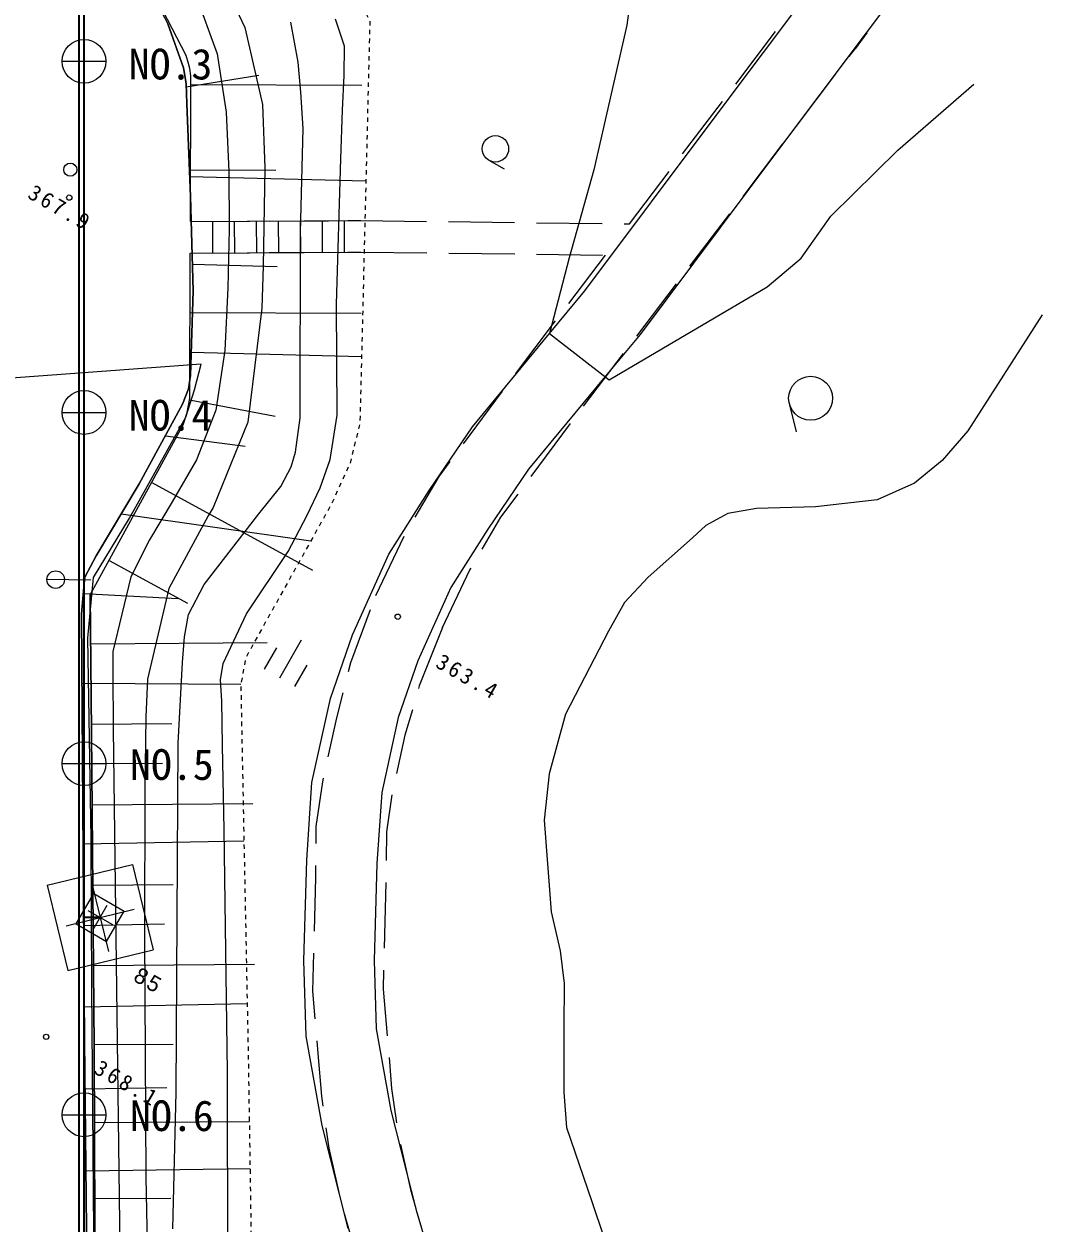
# Model space of a CAD drawing. Header units: millimetres. Extents: x -2078669 to -1085629, y -5987148 to 310365.
# Drawn here: x -1704968 to -1647006, y -5902351 to -5834061 of the extents above; entities that cross this region are included whole.
import ezdxf

# ---------------------------------------------------------------- set-up
doc = ezdxf.new("R2010")
doc.units = ezdxf.units.MM
doc.header["$LTSCALE"] = 500
doc.linetypes.add('561019', pattern=[1, 0.5, -0.5])
doc.linetypes.add('SXF_一点短鎖線', pattern=[9.25, 6, -1.5, 0.25, -1.5])
for name, color, linetype, lineweight in [('1103000', 8, 'Continuous', 18), ('D-BGD', 7, 'Continuous', 13), ('D-BMK', 2, 'SXF_一点短鎖線', 13), ('D-BMK-HTXT', 7, 'Continuous', 13), ('D-BYP-STRA', 1, 'Continuous', 25), ('●予備設計_LP横断', 7, 'Continuous', 13)]:
    doc.layers.add(name, color=color, linetype=linetype, lineweight=lineweight)
doc.layers.add('D-WORK2', color=11, linetype='Continuous', plot=False)
doc.styles.add('MS ゴシック', font='MS Gothic.ttf')
doc.styles.add('ＭＳ ゴシック', font='MS Gothic.ttf')

# ---------------------------------------------------------------- blocks, each defined once
blk = doc.blocks.new('M2244_1')
at = {"layer": '1103000', "linetype": 'Continuous', "lineweight": 15}
blk.add_line((0, 0), (2.499811970053997, 0.0003381547867320478), dxfattribs=at)
blk.add_circle((2.000318839061947, -0.001165703375590965), 0.5000000000000004, dxfattribs=at)
blk = doc.blocks.new('M6331')
at = {"layer": '●予備設計_LP横断', "linetype": 'Continuous', "lineweight": 9}
blk.add_line((0, -0.75), (1, -0.75), dxfattribs=at)
blk.add_circle((0, 0), 0.75, dxfattribs=at)
blk = doc.blocks.new('M7312')
at = {"layer": '●予備設計_LP横断', "linetype": 'Continuous', "lineweight": 20}
blk.add_circle((0, -0.001000000003841706), 0.15, dxfattribs=at)
blk = doc.blocks.new('M5255')
at = {"layer": '●予備設計_LP横断', "linetype": 'Continuous', "lineweight": 15}
for p, q in [((-1, -1), (-1, 1)), ((-1, 1), (1, 1)), ((0, -0.8000000000029104), (0, 0.7999999999883585)), ((1, -1), (1, 1)), ((-0.8000000000010914, 0), (0.7999999999992724, 0)), ((-1, -1), (1, -1))]:
    blk.add_line(p, q, dxfattribs=at)
blk = doc.blocks.new('M6334')
at = {"layer": '●予備設計_LP横断', "linetype": 'Continuous', "lineweight": 9}
for p, q in [((0, -1.25), (0, 1.25)), ((-1, -1.25), (-1, 0.1499999999941792)), ((1, -1.25), (1, 0.1499999999941792))]:
    blk.add_line(p, q, dxfattribs=at)

msp = doc.modelspace()

# ---------------------------------------------------------------- linework, layer by layer
at = {"layer": 'D-BGD', "linetype": 'Continuous'}
for p, q in [((-1664443.510144524, -5837483.688801558, 363585.9803484131), (-1662174.866259141, -5834498.114250242, 363562.9803496561)), ((-1656984.189353558, -5834573.978264824, 363532.9803512777), (-1657645.599750302, -5835471.795703211, 363549.9803503588)), ((-1657981.247358697, -5835913.24972089, 363553.9803501426), (-1657645.599750302, -5835471.795703211, 363549.9803503588)), ((-1695728.506048858, -5837638.636316439), (-1691598.691609937, -5836971.386424057)), ((-1661005.694005035, -5839894.637014426, 363585.9803484131), (-1658737.050119655, -5836909.062463124, 363561.9803497102)), ((-1695465.399499777, -5837516.274081646), (-1685737.406335329, -5837548.503919885)), ((-1667469.690743013, -5841464.079395793, 363617.9803466835), (-1665200.179881558, -5838479.003194127, 363593.9803479806)), ((-1664029.772024946, -5843877.389633685, 363617.9803466835), (-1661761.496765992, -5840890.44975666, 363593.9803479806)), ((-1695537.326198012, -5842739.101533962), (-1685501.189533815, -5842985.845065059)), ((-1695479.022670653, -5842375.935783478), (-1690628.030729596, -5842384.575457868)), ((-1670495.00436543, -5845444.968339665, 363649.9803449539), (-1668225.493503971, -5842459.892138014, 363625.980346251)), ((-1667054.218671287, -5847858.776927236, 363648.9803450079), (-1664785.943412333, -5844871.837050182, 363625.980346251)), ((-1695492.698962545, -5845309.331772588, 368399.9800882195), (-1685795.493144603, -5845254.658570725, 363639.9803454943)), ((-1695492.698962545, -5845309.331772588, 368399.9800882195), (-1692126.461247212, -5845290.373425447, 366747.980177509)), ((-1694242.902869442, -5845302.221440464, 367785.9801214057), (-1694231.72817413, -5847098.774745339, 367787.9801212976)), ((-1692993.106776351, -5845295.111108339, 367172.980154538), (-1692981.932081043, -5847091.664413229, 367174.9801544299)), ((-1691743.310683252, -5845288.000776215, 366558.9801877243), (-1691733.501313663, -5847084.922707526, 366561.9801875622)), ((-1691003.926900194, -5845283.931100936, 366196.9802072902), (-1687637.689184865, -5845264.972753794, 364543.9802966337)), ((-1690492.647614074, -5845281.388793741, 365945.9802208566), (-1690482.339894842, -5847077.44374898, 365947.9802207485)), ((-1689242.851520975, -5845274.278461617, 365331.9802540428), (-1689233.042151387, -5847071.200392928, 365334.9802538807)), ((-1687993.05542788, -5845267.168129507, 364718.9802871751), (-1687983.246058299, -5847064.090060819, 364721.9802870129)), ((-1686743.259334782, -5845260.057797398, 364104.9803203614), (-1686733.4499652, -5847056.979728694, 364107.9803201993)), ((-1686516.520163572, -5845258.899055704, 363993.9803263609), (-1685795.493144603, -5845254.658570725, 363639.9803454943)), ((-1685795.493144603, -5845254.658570725, 363639.9803454943), (-1682046.030307951, -5845301.42305102, 363641.9803453863)), ((-1680795.299145246, -5845316.765460165, 363642.9803453322), (-1677045.836308597, -5845363.529940445, 363645.9803451701)), ((-1675796.470471618, -5845379.240976012, 363646.980345116), (-1672046.509285319, -5845425.13848022, 363648.9803450079)), ((-1670796.276472265, -5845441.347865452, 363649.9803449539), (-1670495.00436543, -5845444.968339665, 363649.9803449539)), ((-1695498.515705589, -5847105.345641356, 368409.980087679), (-1685778.986869603, -5847051.969671693, 363639.9803454943)), ((-1695498.515705589, -5847105.345641356, 368409.980087679), (-1692132.27799026, -5847086.387294215, 366757.9801769685)), ((-1691010.241992888, -5847080.811945776, 366206.9802067497), (-1687643.137301483, -5847062.351948285, 364554.9802960392)), ((-1686521.968280188, -5847056.27825021, 364003.9803258204), (-1685778.986869603, -5847051.969671693, 363639.9803454943)), ((-1685778.986869603, -5847051.969671693, 363639.9803454943), (-1682029.524032951, -5847098.734151987, 363644.9803452241)), ((-1680778.792870252, -5847114.076561118, 363646.980345116), (-1677029.330033596, -5847160.841041412, 363652.9803447917)), ((-1675779.964196618, -5847176.55207698, 363653.9803447376), (-1672030.003010319, -5847222.449581202, 363659.9803444134)), ((-1673944.569117594, -5849981.321887386, 363683.9803431162), (-1671852.763648468, -5847225.133834082, 363659.9803444134)), ((-1695381.872993938, -5847746.561978078), (-1690559.387179306, -5847867.863089007)), ((-1670078.665317617, -5851840.164220758, 363680.9803432783), (-1667809.523082595, -5848853.722693383, 363656.9803445755)), ((-1695498.474101882, -5850496.466216495), (-1685779.150698211, -5850523.712558242)), ((-1676967.780161419, -5853964.572856296, 363718.9803412244), (-1674700.371878548, -5850977.134629607, 363692.9803426297)), ((-1695451.823531265, -5852753.956438774), (-1685747.20945412, -5852992.549318239)), ((-1673103.111963958, -5855821.551514294, 363712.9803415488), (-1670833.969728928, -5852835.109986905, 363688.980342846)), ((-1679949.26717353, -5857977.574537688, 363719.9803411704), (-1677714.544535172, -5854966.734420731, 363719.9803411704)), ((-1695535.922955311, -5855457.77601558), (-1690662.478719541, -5856390.534622825)), ((-1661396.539301308, -5855670.413573273), (-1661003.257139897, -5857289.826072094)), ((-1676091.036435042, -5859829.699422423, 363719.9803411704), (-1673856.313796684, -5856818.859305465, 363719.9803411704)), ((-1696919.922498473, -5857523.819979564), (-1692369.28519958, -5858109.091537021)), ((-1697691.258626155, -5860170.580408163), (-1688534.077716086, -5865168.962747984)), ((-1699427.239349388, -5861952.535719153), (-1688630.479994225, -5863493.095658083)), ((-1684935.780767177, -5866614.458317658, 363719.9803411704), (-1683319.539612208, -5863230.805113057, 363680.9803432783)), ((-1700117.540480881, -5864612.297822907), (-1695667.153305362, -5867043.563174119)), ((-1701587.727411052, -5866500.637075633), (-1696203.81967029, -5866779.379309097)), ((-1701164.097778131, -5869362.657310976), (-1691120.782464361, -5869287.780052514)), ((-1701660.398555404, -5871605.071870762), (-1692623.707601264, -5871669.642176039)), ((-1701134.847648075, -5873947.070267704), (-1696554.12095562, -5873904.166880387)), ((-1701630.139090878, -5876183.106319214), (-1697082.416154693, -5876153.482478216)), ((-1701091.944260742, -5878527.796960157), (-1691935.474372337, -5878450.659946289)), ((-1701599.998544491, -5880761.141550354), (-1692445.559917597, -5880578.074315729)), ((-1703652.056195474, -5883114.04639727, 368267.980095354), (-1698794.555951895, -5881931.469261584, 368267.980095354)), ((-1698794.555951895, -5881931.469261584, 368267.980095354), (-1697611.978816208, -5886788.969505159, 368267.980095354)), ((-1703652.056195474, -5883114.04639727, 368267.980095354), (-1702469.479059781, -5887971.546640846, 368267.980095354)), ((-1701105.468875837, -5883008.035448787, 368267.980095354), (-1700158.566135846, -5886894.980453657, 368267.980095354)), ((-1701057.7106342, -5883103.540156118), (-1696473.297677453, -5883074.290026058)), ((-1684363.675087513, -5882948.365940017, 363855.9803338197), (-1684459.181581069, -5886696.340191553, 363956.9803283607)), ((-1702575.490008279, -5885424.959321216, 368267.980095354), (-1698688.545003408, -5884478.056581228, 368267.980095354)), ((-1701569.588339095, -5885401.550951859), (-1696961.187962634, -5885309.393786645)), ((-1702469.479059781, -5887971.546640846, 368267.980095354), (-1697611.978816208, -5886788.969505159, 368267.980095354)), ((-1701019.790743355, -5887692.936609352), (-1691849.667597683, -5887612.113331178)), ((-1701539.17813369, -5890041.960353361), (-1692260.015254747, -5889856.398927133)), ((-1700976.681923719, -5892193.040990393), (-1696481.561039158, -5892158.601931537)), ((-1701495.512200174, -5894714.317239509), (-1696835.156289981, -5894631.266670542)), ((-1700960.674186305, -5896619.895588636), (-1692124.304511391, -5896577.913120811)), ((-1701442.715540217, -5899386.592619148), (-1692098.716231277, -5899240.114782507)), ((-1700939.477520092, -5900957.458114685), (-1696601.914994035, -5900936.261448474))]:
    msp.add_line(p, q, dxfattribs=at)
at = {"layer": 'D-BGD', "linetype": '561019', "flags": 128}
msp.add_lwpolyline([(-1692028.638773115, -5651108.013147448), (-1692006.532008744, -5652628.523194275), (-1692300.948950556, -5689801.721795942), (-1692303.265728753, -5690126.811969779), (-1692394.57538588, -5693201.286156342), (-1693218.833505033, -5720867.826484625), (-1692562.33098879, -5742486.837999404), (-1691861.984586277, -5761940.679958083), (-1691831.171831011, -5763137.20134077), (-1691022.465687794, -5794632.897952726), (-1692113.139667838, -5818011.237073794), (-1691957.455091673, -5821021.22217853), (-1691039.066568549, -5823101.646885552), (-1685277.591463847, -5833891.135355605), (-1685840.646344152, -5856793.035570872), (-1686401.757327898, -5859071.495548288), (-1687469.458170331, -5861410.558223004), (-1692335.892345306, -5870139.533971891), (-1692623.707601264, -5871669.642176039), (-1692194.311730925, -5893141.96162054), (-1691936.115324559, -5909612.624335902), (-1691500.538338221, -5951537.732381819), (-1690968.698003632, -5960308.495319686), (-1690776.234367866, -5961930.124889161), (-1689280.530717174, -5964621.529274343), (-1682682.623371107, -5975240.120035746), (-1681599.218332786, -5976862.903481368), (-1680925.116692743, -5982662.456215291)], dxfattribs=at)
at = {"layer": 'D-BGD', "linetype": 'Continuous', "flags": 128}
for points in [[(-1701845.436733178, -5820982.382919912), (-1701690.359686628, -5823987.405071358), (-1701517.517281431, -5824936.838271931), (-1700975.917125837, -5826177.825408564), (-1700180.716771755, -5827633.791445038), (-1699421.935876762, -5829022.685711205), (-1696769.863153284, -5834054.726725741), (-1695883.576743463, -5836564.231185607), (-1695735.275578697, -5837458.034114555), (-1695692.768342109, -5838592.071589958), (-1695494.285210298, -5843887.388994136), (-1695337.683992232, -5849263.594619988), (-1695495.068461721, -5854076.3768322), (-1695602.825772791, -5854843.755680615), (-1695936.483437788, -5855721.198252716), (-1698410.258775599, -5860255.572927786), (-1700866.800316679, -5864354.628207771), (-1701508.682279971, -5865571.637797116), (-1701556.370571168, -5866130.170511386), (-1701686.429651877, -5867666.758412704)], [(-1686503.925914577, -5902672.560444428), (-1687992.361421805, -5896788.014178308), (-1688905.947694395, -5891703.346810868), (-1689029.673513326, -5887395.663568775), (-1688864.936611934, -5881693.196099758), (-1688574.081216393, -5877266.255168231), (-1687517.235850031, -5872469.904861581), (-1686264.544125145, -5868843.828903825), (-1684189.770287732, -5864253.117871736), (-1681904.007097668, -5860633.767424713), (-1679440.226206449, -5857003.707419778), (-1675044.152115044, -5851689.584684964), (-1673035.913808375, -5849261.380651054), (-1665495.975900877, -5839198.273414275), (-1654946.159130676, -5825126.950175857)], [(-1651745.963681736, -5827525.881679519), (-1662295.282102301, -5841596.337941914), (-1669892.598312945, -5851737.193036017), (-1671882.049599408, -5854142.746511914), (-1676236.69257644, -5859406.86462392), (-1678557.420111361, -5862826.181348408), (-1680659.115007474, -5866153.401943695), (-1682544.160279558, -5870323.745221897), (-1683660.65113212, -5873556.356691254), (-1684602.552699646, -5877831.680230509), (-1684868.883942771, -5881882.857206048), (-1685028.424299817, -5887395.68820168), (-1684916.047887613, -5891289.685364179), (-1684079.503386928, -5895942.514168521), (-1682645.474324721, -5901614.69769416), (-1681431.099769, -5905724.595193257)], [(-1701305.016940088, -5911572.321408137), (-1701526.570732523, -5891965.771855581), (-1701613.826228244, -5878651.122468013), (-1701686.429651877, -5867666.758412704), (-1701556.370571168, -5866130.170511386), (-1701508.682279971, -5865571.637797116), (-1700866.800316679, -5864354.628207771), (-1698410.258775599, -5860255.572927786), (-1695936.483437788, -5855721.198252716), (-1695602.825772791, -5854843.755680615), (-1695495.068461721, -5854076.3768322), (-1695337.683992232, -5849263.594619988), (-1695494.285210298, -5843887.388994136), (-1695692.768342109, -5838592.071589958), (-1695735.275578697, -5837458.034114555), (-1695883.576743463, -5836564.231185607), (-1696769.863153284, -5834054.726725741)], [(-1701686.429651877, -5867666.758412704), (-1701613.826228244, -5878651.122468013), (-1701526.570732523, -5891965.771855581), (-1701305.016940088, -5911572.321408137), (-1701409.727364979, -5926818.204773802), (-1701250.266782582, -5941002.52441103), (-1701096.292136003, -5959189.567767496), (-1701167.112034754, -5973158.471784923), (-1701103.921318203, -5982662.456215291)]]:
    msp.add_lwpolyline(points, dxfattribs=at)
for points, elevation in [([(-1669982.252454614, -5829190.230664544), (-1670643.530753978, -5834125.143868539), (-1672524.798750859, -5842362.360631893), (-1673929.653062788, -5847388.901631209), (-1675044.152115044, -5851689.584684964), (-1671651.707488562, -5854333.975438297), (-1662658.448238596, -5849040.621275601), (-1660725.411321726, -5847405.430282206), (-1659020.650416624, -5845011.554904744), (-1655219.664427013, -5841242.385843895), (-1650884.489146817, -5837484.996892463)], 362999.9803800859), ([(-1694664.362447324, -5829428.619940913), (-1692394.059730944, -5834261.97617582), (-1691387.639629686, -5838643.352831073), (-1691259.047814996, -5842258.312268022), (-1691346.752416967, -5847860.879671355), (-1691417.590508932, -5850251.600346454), (-1692219.632134844, -5856737.710321863), (-1694191.531039807, -5861600.940599327), (-1694487.188568633, -5862071.148630193), (-1696719.435136438, -5866203.396671647), (-1697928.435027716, -5871374.813616151), (-1698037.083759841, -5873514.266807259), (-1698080.001085185, -5877652.341510786), (-1698098.552069444, -5885857.590232369), (-1698030.135751144, -5899750.815500155), (-1697565.340860812, -5923443.081875668), (-1697459.540139481, -5929284.909972853), (-1697461.645656019, -5933129.249443973), (-1697554.361466712, -5937923.839237956), (-1697554.629351133, -5944211.055287624), (-1697350.59230722, -5952486.578925262), (-1696908.653807214, -5965872.459993454)], 365999.9802179378), ([(-1695063.888787198, -5832742.316743505), (-1693978.358064973, -5835770.051529248), (-1693461.240716716, -5839074.300678297), (-1693298.828067693, -5842461.865864106), (-1693280.510721095, -5845738.920687245), (-1693370.764352695, -5849080.445200713), (-1693536.167216847, -5852659.057432459), (-1694039.492934572, -5856063.035390963), (-1695149.215333002, -5858878.533962866), (-1696523.315581384, -5861279.081542134), (-1697823.133573289, -5863442.04305348), (-1698877.691284055, -5865539.51878371), (-1699902.18801834, -5869810.042563822), (-1699916.649372005, -5871007.068759999), (-1699886.098107997, -5874204.648237502), (-1698706.894665683, -5966059.140098458)], 366999.9801638886), ([(-1696493.610819184, -5902680.223281707), (-1696310.159410103, -5894890.416286837), (-1696198.381220598, -5875021.017404174), (-1695943.698765388, -5870430.257928685), (-1695833.54666357, -5868966.427924375), (-1695596.148046805, -5867702.618714878), (-1694715.071179709, -5865977.178438153), (-1691599.017986465, -5861968.860872083), (-1690334.59389039, -5860407.255522189), (-1689748.397364536, -5859285.114951756), (-1689512.585888667, -5858449.470968735), (-1689249.841390247, -5856487.408557668), (-1689220.24019249, -5845941.272974135), (-1689074.889073648, -5840009.663222425), (-1689201.745525824, -5837952.837517248), (-1689352.545607845, -5836238.65986742), (-1689776.023522439, -5833959.427567957)], 364999.9802719873), ([(-1693363.568883836, -5904621.286396752), (-1693378.378979327, -5893737.041918845), (-1693567.907189966, -5879962.209667875), (-1693668.14549051, -5875150.135397999), (-1693712.280061353, -5872610.279606399), (-1693770.617691148, -5871409.470893608), (-1693635.184087387, -5870489.599356101), (-1692299.050057717, -5867655.452254505), (-1689932.569455682, -5864096.340485329), (-1688843.264608281, -5862040.753132668), (-1688105.227018077, -5860471.852820198), (-1687543.739087157, -5858872.982283531), (-1687135.80172777, -5856347.302097276), (-1687169.782630336, -5850017.330693963), (-1686933.366516227, -5841740.07655936), (-1686840.34575364, -5838967.632275721), (-1686729.377234681, -5836988.68645455), (-1686722.26441117, -5835316.835053976), (-1687240.692812405, -5833792.734757856)], 363999.9803260367), ([(-1647005.778568984, -5850624.866981748), (-1651233.361518439, -5857233.105457536), (-1652682.050573483, -5858920.633083121), (-1654256.605586619, -5860207.082485047), (-1656385.74529983, -5861162.061276947), (-1659898.935683619, -5861559.076359833), (-1663261.630937276, -5861648.123582207), (-1664887.603002718, -5861938.439870954), (-1666141.24784904, -5862628.477824921), (-1666901.123740487, -5863324.36324281), (-1669435.644685135, -5865558.475672211), (-1670779.905137724, -5867006.137377757), (-1671683.208770542, -5868643.828181548), (-1674132.792102844, -5873370.891057586), (-1675062.658274879, -5876768.44864515), (-1675349.581145983, -5879408.673541555), (-1674946.367248703, -5884626.742589789), (-1674434.170168949, -5886843.935317479), (-1674206.128194817, -5888716.70264774), (-1674221.944696564, -5891224.40461537), (-1674222.990732374, -5894896.337954669), (-1674087.730429686, -5896916.470674914), (-1672638.323183976, -5901129.172004296), (-1671948.393704821, -5903155.555437525)], 362999.9803800859), ([(-1695285.945975854, -5984825.317645511), (-1695797.90032134, -5976914.913044252), (-1696864.922602673, -5975434.191567723), (-1697932.761301148, -5974468.585908054), (-1699803.755003143, -5973124.363086732), (-1700195.143473478, -5972027.39138307), (-1700190.710295921, -5969946.837399388), (-1700374.725446442, -5945246.384721991), (-1700880.339385285, -5916690.844937707), (-1701110.116887445, -5888969.772155002), (-1701134.953490073, -5880462.759440768), (-1701330.58950419, -5869036.268753246), (-1701008.86503577, -5865589.035939722), (-1698958.758448211, -5862209.092997841), (-1695748.197505556, -5856451.128623569), (-1695264.48559076, -5854903.286416108), (-1694872.134855831, -5853432.113193747), (-1706197.95174527, -5854277.329641428), (-1706098.262446406, -5881161.205922858), (-1705862.526772734, -5902990.501151403), (-1705704.274409917, -5911953.682924774)], 367999.9801098392)]:
    msp.add_lwpolyline(points, dxfattribs=dict(at, elevation=elevation))
at = {"layer": 'D-BGD', "linetype": 'Continuous', "extrusion": (0.07853372957267046, -0.05825184252452753, 0.995208106961506), "elevation": 571282.316004836}
msp.add_lwpolyline([(-5710773.422781974, -2095049.417998701), (-5708097.409530099, -2094763.059320047), (-5707039.23663357, -2094763.059320046)], dxfattribs=at)
at = {"layer": 'D-BGD', "linetype": 'Continuous', "extrusion": (0.0845812770987603, -0.06276146355970844, 0.9944380354030039), "elevation": 587702.6113632428}
msp.add_lwpolyline([(-5709574.279590999, -2095812.488807798), (-5707486.463779582, -2095584.618974694), (-5705837.249510324, -2095584.618974687)], dxfattribs=at)
at = {"layer": 'D-BGD', "linetype": 'Continuous', "extrusion": (-0.2004381796997367, 0.1080429979008155, 0.9737305822060127), "elevation": 57088.40512383822}
msp.add_lwpolyline([(5963430.340702978, 1353214.344788269), (5959804.31814489, 1353038.677535695), (5959684.390201629, 1353043.069217005)], dxfattribs=at)
at = {"layer": 'D-BGD', "linetype": 'Continuous', "extrusion": (-0.3808226511869613, 0.1538731742580911, 0.9117549860498011), "elevation": 70570.26973729616}
msp.add_lwpolyline([(6075191.251532303, 729082.0978140453), (6074676.630188874, 729004.1886129358), (6071448.890927075, 728906.8021115435)], dxfattribs=at)
at = {"layer": 'D-BGD', "linetype": 'Continuous', "extrusion": (-0.2039797386332136, 0.1097392850032296, 0.9728049935902394), "elevation": 52751.08563867147}
msp.add_lwpolyline([(5964483.168416275, 1348742.908785847), (5968046.384222516, 1349174.639865827), (5968203.390878945, 1349209.178352243)], dxfattribs=at)
at = {"layer": 'D-BGD', "linetype": 'Continuous', "extrusion": (0.9023363398485625, -0.2039612999413816, 0.379722158841068), "elevation": -186189.7613696293}
msp.add_lwpolyline([(-6103289.961331299, 469830.3818299728), (-6101027.694147065, 469862.8107345172), (-6099543.696316561, 469764.4430574195)], dxfattribs=at)
at = {"layer": 'D-BGD', "linetype": 'Continuous', "extrusion": (0.6826609038769734, -0.1607088129159911, 0.7128441398854358), "elevation": 54439.90526620072}
msp.add_lwpolyline([(-6102464.537385806, 463531.140710094), (-6103976.160423936, 463642.3591539824), (-6106210.068107494, 463596.7310744418)], dxfattribs=at)
at = {"layer": 'D-BGD', "linetype": 'Continuous', "extrusion": (0.007469693064695773, -0.01307852492568507, 0.9998865715026318), "elevation": 428135.9501511476}
msp.add_lwpolyline([(-1691007.754917698, -5875637.036130589), (-1690996.976833392, -5874678.927352385), (-1690629.782808876, -5872133.211828122), (-1690582.871874017, -5871919.097241541)], dxfattribs=at)
at = {"layer": 'D-BGD', "linetype": 'Continuous', "extrusion": (0.004569444791615369, -0.01487241205871331, 0.9998789584413967), "elevation": 443600.4770340848}
msp.add_lwpolyline([(-1685670.663084624, -5872022.993747401), (-1685970.48038185, -5874132.300291661), (-1685990.125798853, -5875752.079836503)], dxfattribs=at)
at = {"layer": 'D-BGD', "linetype": 'Continuous', "extrusion": (0.9455921084958004, -0.01499806951921692, 0.3250086495174604), "elevation": -1390016.068974741}
msp.add_lwpolyline([(-5911768.269143917, 862522.6821111831), (-5908699.260166758, 862438.0896807278), (-5908019.654852282, 862447.6063291538)], dxfattribs=at)
at = {"layer": 'D-BGD', "linetype": 'Continuous', "extrusion": (0.3398555577534374, 0.01634323613608557, 0.9403356307705777), "elevation": -327799.8904671803}
msp.add_lwpolyline([(-5802825.022806484, 1975733.336927549), (-5801242.200015903, 1975797.99558773), (-5799083.122211738, 1975630.470877274)], dxfattribs=at)
at = {"layer": 'D-BGD', "linetype": 'Continuous', "extrusion": (0.3481396302133976, 0.01655594602878447, 0.9372964837904657), "elevation": -342751.1244413434}
msp.add_lwpolyline([(-5801282.728296578, 1966098.661499661), (-5802358.282877665, 1966181.867372663), (-5805027.059531548, 1966067.100651268)], dxfattribs=at)
at = {"layer": 'D-BGD', "linetype": 'Continuous', "extrusion": (0.01872831973795927, -0.01426776826141577, 0.9997228019949488), "elevation": 416326.5806948709}
msp.add_lwpolyline([(-5712697.716084359, -2220950.745171255), (-5712294.285353868, -2220540.21035663), (-5710479.057183223, -2218912.007890759), (-5709934.399902239, -2218416.525689444)], dxfattribs=at)
at = {"layer": 'D-BGD', "linetype": 'Continuous', "extrusion": (-0.03800062660324652, -0.02012361229441583, 0.9990750685539024), "elevation": 546210.1963482813}
msp.add_lwpolyline([(4419602.063585314, -4226619.666091206), (4421221.743204514, -4227317.339076918), (4423090.336789923, -4227991.756296415)], dxfattribs=at)
at = {"layer": 'D-BGD', "linetype": 'Continuous', "extrusion": (0.013317616026268, -0.01202351295351817, 0.9998390251633679), "elevation": 412272.4021501773}
msp.add_lwpolyline([(-1691717.596243836, -5896081.991246638), (-1692290.238534326, -5893555.615565612), (-1692455.331672219, -5892407.663427905)], dxfattribs=at)
at = {"layer": 'D-BGD', "linetype": 'Continuous', "extrusion": (-0.03812700027550889, -0.02492571995804908, 0.9989619814260022), "elevation": 574701.5900906322}
msp.add_lwpolyline([(4015328.926139056, -4615040.551710447), (4017790.115148099, -4615962.580405838), (4018862.439274926, -4616291.876368488)], dxfattribs=at)
at = {"layer": 'D-BGD', "linetype": 'Continuous', "extrusion": (0.04620460727887743, 0.000400853322771582, 0.9989319163901103), "elevation": 283146.208372695}
msp.add_lwpolyline([(-5890580.436743103, 1751798.241431449), (-5890476.251879937, 1751841.525526826), (-5886971.674493492, 1752815.417672889)], dxfattribs=at)
at = {"layer": 'D-BGD', "linetype": 'Continuous'}
for points in [[(-1695492.698962545, -5845309.331772588, 368399.9800882195), (-1695462.869673713, -5837010.217195229, 368349.980090922), (-1695523.828069799, -5836594.544180868, 368369.9800898409), (-1695592.569859085, -5836312.809274768, 368379.9800893004), (-1695740.225862943, -5835847.301295512, 368419.9800871385), (-1700741.463806717, -5826167.259653217, 368259.9800957864), (-1701171.600290276, -5825089.538696773, 368279.9800947054), (-1701431.616957957, -5823936.589790039, 368299.9800936244), (-1701729.959915549, -5809104.949028115, 368509.980082274), (-1701807.773399144, -5790478.395198809, 368489.980083355), (-1701721.119981302, -5770100.884401416, 368469.980084436), (-1701846.679554728, -5746360.240478709, 368279.9800947054), (-1701927.812627923, -5707131.443007064, 368369.9800898409), (-1701794.040934489, -5693574.744099692, 368369.9800898409), (-1701884.224546692, -5659358.183191918, 368359.9800903815), (-1701926.767383537, -5651108.013147448, 368300.6408379772)], [(-1695492.698962545, -5845309.331772588, 368399.9800882195), (-1695462.869673713, -5837010.217195229, 368349.980090922), (-1695523.828069799, -5836594.544180868, 368369.9800898409), (-1695592.569859085, -5836312.809274768, 368379.9800893004), (-1695740.225862943, -5835847.301295512, 368419.9800871385), (-1700741.463806717, -5826167.259653217, 368259.9800957864), (-1701171.600290276, -5825089.538696773, 368279.9800947054), (-1701431.616957957, -5823936.589790039, 368299.9800936244)], [(-1701190.494890459, -5866579.241719492, 368449.980085517), (-1695896.789025608, -5856888.221905516, 368459.9800849765), (-1695673.007186573, -5856197.916442988, 368489.980083355), (-1695518.378001446, -5855387.12069715, 368459.9800849765), (-1695498.515705589, -5847105.345641356, 368409.980087679)], [(-1700652.737488995, -5982662.456215291, 368756.7680143252), (-1700648.910197031, -5967031.712546227, 368699.9800720046), (-1700802.586496923, -5942156.075535271, 368689.9800725451), (-1700869.770621358, -5917410.895800591, 368529.980081193), (-1700980.779052632, -5892340.632355927, 368449.980085517), (-1701128.502281053, -5874377.488339231, 368379.9800893004), (-1701190.494890459, -5866579.241719492, 368449.980085517), (-1695896.789025608, -5856888.221905516, 368459.9800849765), (-1695673.007186573, -5856197.916442988, 368489.980083355), (-1695518.378001446, -5855387.12069715, 368459.9800849765), (-1695498.515705589, -5847105.345641356, 368409.980087679)], [(-1701190.494890459, -5866579.241719492, 368449.980085517), (-1701128.502281053, -5874377.488339231, 368379.9800893004), (-1700980.779052632, -5892340.632355927, 368449.980085517), (-1700869.770621358, -5917410.895800591, 368529.980081193), (-1700802.586496923, -5942156.075535271, 368689.9800725451), (-1700648.910197031, -5967031.712546227, 368699.9800720046), (-1700652.737488995, -5982662.456215291, 368756.7680143252)]]:
    msp.add_polyline3d(points, dxfattribs=at)
for centre, radius in [((-1702331.919139356, -5842358.474037035, 368209.9800984888), 374.999979731494), ((-1660182.343076394, -5855375.591395129), 1249.87493244507)]:
    msp.add_circle(centre, radius, dxfattribs=at)
at = {"layer": 'D-BMK', "linetype": 'SXF_一点短鎖線', "flags": 128}
msp.add_lwpolyline([(-1701552.482171966, -5652013.423786068), (-1701552.482169488, -5902191.673942403)], dxfattribs=at)
msp.add_lwpolyline([(-1701552.482171966, -5652013.423786068), (-1701552.482169488, -5902191.673942403)], dxfattribs=at)
at = {"layer": 'D-BMK-HTXT', "color": 7, "linetype": 'Continuous', "lineweight": 13}
for p, q in [((-1702802.482170133, -5836186.747929365, 329092.9815389971), (-1700302.482170033, -5836186.747930656, -329092.9815410536)), ((-1702802.482169994, -5856186.747929312, 329092.9815390516), (-1700302.482169893, -5856186.747930604, -329092.9815409993)), ((-1702802.482169827, -5876186.74792938, 329092.9815400254), (-1700302.482169722, -5876186.747930433, -329092.9815400254)), ((-1702802.482169527, -5896186.747929449, 329092.9815400254), (-1700302.482169541, -5896186.7479305, -329092.9815400254))]:
    msp.add_line(p, q, dxfattribs=at)
for centre in [(-1701552.482170142, -5836186.74793001, -2.132989493475179e-06), (-1701552.482170003, -5856186.747929957, -2.078565330521087e-06), (-1701552.482169718, -5876186.747930027, -1.104780267269234e-06), (-1701552.482169532, -5896186.747929855, -1.104780267269234e-06)]:
    msp.add_circle(centre, 1250.000000003684, dxfattribs=at)
at = {"layer": 'D-BYP-STRA', "ltscale": 1500, "flags": 128}
msp.add_lwpolyline([(-1702419.654520144, -5747030.479901252), (-1704783.40868803, -5768662.891906161, 0.02634358998763934), (-1704838.850552276, -5769714.44419142), (-1704838.850887249, -5775230.737564879, 0.03536351458940446), (-1704739.054482318, -5776639.982215847), (-1701938.648657991, -5796313.35811965, -0.03536351458939026), (-1701838.852253055, -5797722.602770379), (-1701838.863483793, -5982662.456215291)], format="xyb", dxfattribs=at)
at = {"layer": 'D-BYP-STRA', "flags": 128}
msp.add_lwpolyline([(-1701552.482170759, -5769186.747929762), (-1701552.482168751, -5982662.456215291)], dxfattribs=at)
at = {"layer": 'D-WORK2', "ltscale": 1500}
msp.add_line((-1700632.017505841, -5884951.507951221, 368267.9800953541), (-1701552.48216967, -5884951.507951231), dxfattribs=at)

# ---------------------------------------------------------------- block references
at = {"layer": 'D-BGD', "linetype": 'Continuous', "lineweight": 9, "xscale": 1000, "yscale": 1000, "zscale": 1000, "rotation": 330.1091246385173}
for name, p in [('M6331', (-1678124.183105113, -5841171.495689542)), ('M6334', (-1689783.312518894, -5870215.9132835))]:
    msp.add_blockref(name, p, dxfattribs=at)
at = {"layer": 'D-BGD', "linetype": 'Continuous', "lineweight": 20, "xscale": 1000, "yscale": 1000, "zscale": 1000, "rotation": 330.1091246385173}
for p in [(-1702387.568543757, -5843948.214541266, 367858.9801174602), (-1683687.461929776, -5867819.911657702, 363379.9803595472), (-1703703.077919484, -5891747.009546194, 368079.9801055151)]:
    msp.add_blockref('M7312', p, dxfattribs=at)
at = {"layer": 'D-BGD', "linetype": 'Continuous', "lineweight": 15, "xscale": 1000, "yscale": 1000, "zscale": 1000}
for name, p, rotation in [('M2244_1', (-1701160.963243121, -5865747.289313181), 178.8475168330848), ('M5255', (-1700629.655480833, -5884949.405372631, 368267.9800953539), 330.1091246385173)]:
    msp.add_blockref(name, p, dxfattribs=dict(at, rotation=rotation))

# ---------------------------------------------------------------- texts
at = {"layer": 'D-BGD', "linetype": 'Continuous', "char_height": 900, "attachment_point": 7, "rotation": 330.1091246385173, "line_spacing_factor": 0.7228915662650602, "style": 'MS ゴシック'}
for s, insert in [('\\T1.287;367.9', (-1704827.024258323, -5843945.100366465)), ('\\T1.281;363.4', (-1681602.536751692, -5870671.020703546)), ('{\\Fworking|c128;\\T1.25;85}', (-1698810.3850341, -5888529.035414742)), ('\\T1.315;368.1', (-1701050.008229282, -5893801.494161527, 368079.9801055151))]:
    msp.add_mtext(s, dxfattribs=dict(at, insert=insert))
at = {"layer": 'D-BMK-HTXT', "style": 'MS ゴシック'}
for s, p in [('NO.3  ', (-1699004.835596305, -5837220.800221638, -354000.0000145752)), ('NO.4', (-1699004.835649905, -5857220.800221586, -354000.0000145208))]:
    msp.add_text(s, height=1750, dxfattribs=at).set_placement(p)
at = {"layer": 'D-BMK-HTXT', "color": 7, "style": 'ＭＳ ゴシック'}
for s, p in [('NO.5', (-1698925.825171718, -5877113.517637341)), ('NO.6', (-1698925.825171537, -5897113.517637407))]:
    msp.add_text(s, height=1750, rotation=359.9999999783221, dxfattribs=at).set_placement(p)

doc.saveas('drawing.dxf')
